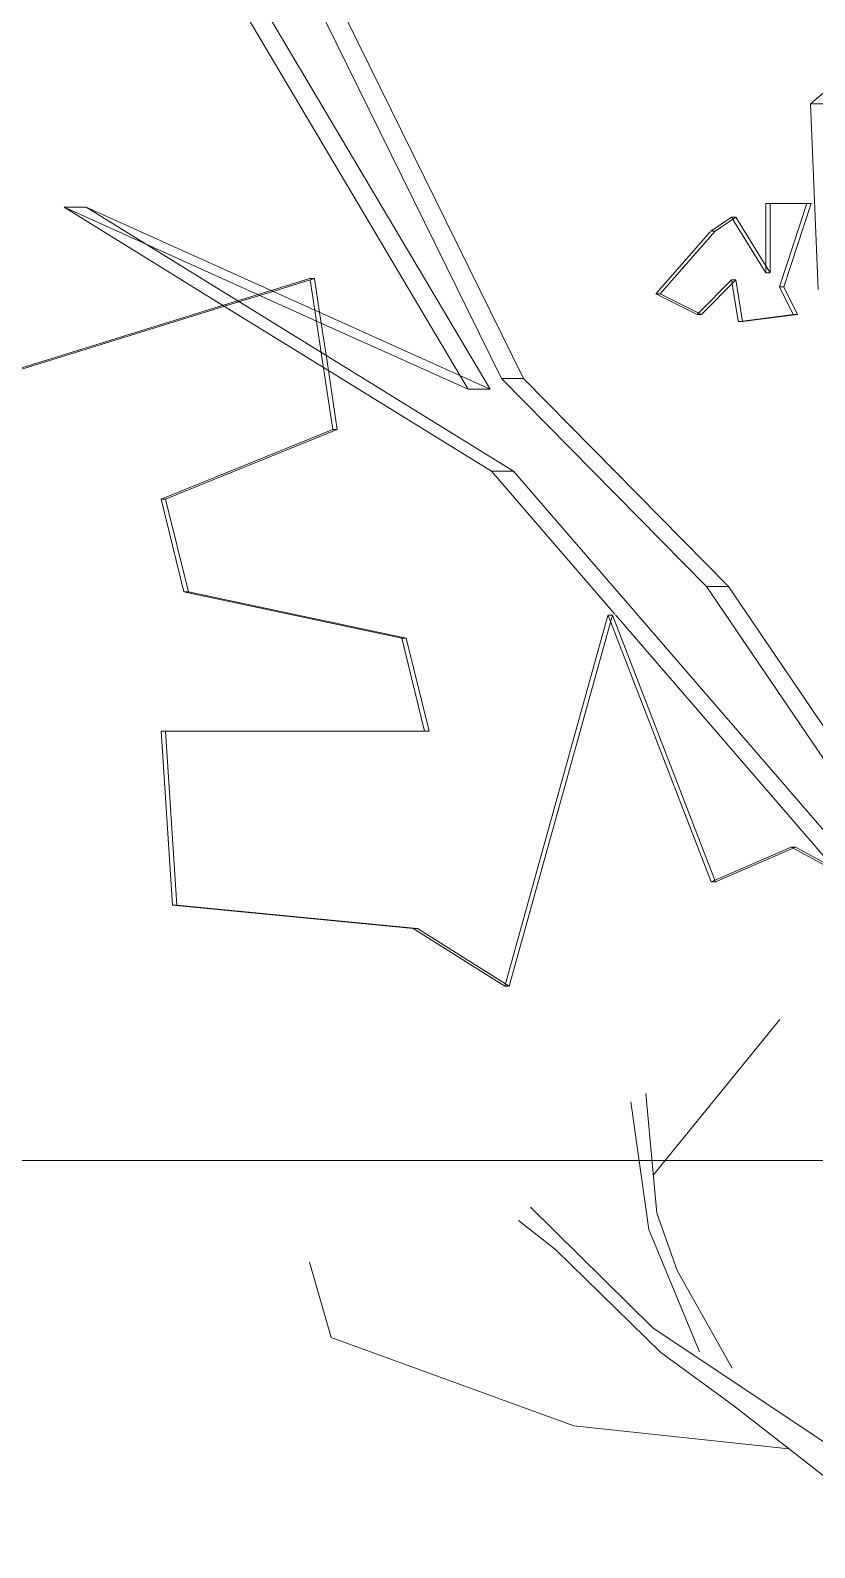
# Model space of a CAD drawing. Header units: millimetres. Extents: x -39027 to 364494, y -35256 to 94895.
# Drawn here: x 328984 to 329661, y 32295 to 33604 of the extents above; entities that cross this region are included whole.
import ezdxf

# ---------------------------------------------------------------- set-up
doc = ezdxf.new("R2010")
doc.units = ezdxf.units.MM
doc.header["$LTSCALE"] = 25
doc.layers.add('A-WALL', color=2, linetype='Continuous', lineweight=5)
doc.layers.add('L-PLNT', color=71, linetype='Continuous', lineweight=5)

# ---------------------------------------------------------------- blocks, each defined once
blk = doc.blocks.new('PLANTING_Coloured tree scaleable - 6 Meters-971505-RAMP SECTION')
at = {"layer": 'L-PLNT'}
for p, q in [((11808.1, 57109.6), (12022.6, 56674.6)), ((12041.6, 56674.6), (11827.1, 57109.6)), ((11986.8, 56677.1), (11739.2, 57094.7)), ((11758.2, 57094.7), (12012.7, 56665.5)), ((12335.8, 56951), (12289.5, 56911.6)), ((12289.5, 56911.6), (12296, 56751.4)), ((12289.5, 56911.6), (12312.9, 56911.6)), ((11783.3, 56736.9), (11644.8, 56822.4)), ((11644.8, 56822.4), (11813.9, 56746.3)), ((11656.2, 56822.4), (11644.8, 56822.4)), ((11663.8, 56822.4), (11656.2, 56822.4)), ((12012.7, 56665.5), (11663.8, 56822.4)), ((11663.8, 56822.4), (12032.8, 56594.7)), ((12286.2, 56825.7), (12250.7, 56825.7)), ((12250.7, 56825.7), (12250.7, 56765.8)), ((12254.5, 56825.7), (12250.7, 56825.7)), ((12254.5, 56765.8), (12254.5, 56825.7)), ((12254.5, 56825.7), (12290, 56825.7)), ((12262.5, 56753.8), (12286.2, 56825.7)), ((12290, 56825.7), (12266.3, 56753.8)), ((12290, 56825.7), (12286.2, 56825.7)), ((12221.1, 56813.8), (12203.3, 56801.8)), ((12207.1, 56801.8), (12224.9, 56813.8)), ((12222.2, 56811.9), (12221.1, 56813.8)), ((12224.9, 56813.8), (12221.1, 56813.8)), ((12250.7, 56765.8), (12222.2, 56811.9)), ((12224.9, 56813.8), (12254.5, 56765.8)), ((12202.8, 56801.3), (12156, 56748)), ((12159.7, 56747.8), (12207.1, 56801.8)), ((12207.1, 56801.8), (12203.3, 56801.8)), ((12254.5, 56765.8), (12250.7, 56765.8)), ((11823.6, 56750.5), (11787.1, 56739.3)), ((11857.2, 56760.9), (11823.6, 56750.5)), ((11825.1, 56749.8), (11861, 56760.9)), ((11861, 56760.9), (11857.2, 56760.9)), ((11861.4, 56733.5), (11857.4, 56759.8)), ((11861, 56760.9), (11865.5, 56731.7)), ((12192.7, 56731.1), (12221.1, 56759.8)), ((12224.9, 56759.8), (12195.2, 56729.8)), ((12221.1, 56759.8), (12226.9, 56724.5)), ((12224.9, 56759.8), (12221.1, 56759.8)), ((12230.8, 56723.8), (12224.9, 56759.8)), ((12274.4, 56729.8), (12262.5, 56753.8)), ((12266.3, 56753.8), (12262.5, 56753.8)), ((12266.3, 56753.8), (12278.2, 56729.8)), ((11787.1, 56739.3), (11501.1, 56650.8)), ((11504.9, 56650.8), (11790.9, 56739.3)), ((11790.9, 56739.3), (11825.1, 56749.8)), ((11813.9, 56746.3), (11862.8, 56724.3)), ((12155.9, 56747.8), (12191.4, 56729.8)), ((12159.7, 56747.8), (12155.9, 56747.8)), ((12195.2, 56729.8), (12159.7, 56747.8)), ((11868.9, 56684.1), (11783.3, 56736.9)), ((11868.1, 56689.3), (11861.4, 56733.5)), ((11865.5, 56731.7), (11871.9, 56689.3)), ((12191.4, 56729.8), (12192.7, 56731.1)), ((12191.4, 56729.8), (12195.2, 56729.8)), ((12230.7, 56724.3), (12274.4, 56729.8)), ((12278.2, 56729.8), (12230.8, 56723.8)), ((12278.2, 56729.8), (12274.4, 56729.8)), ((11862.8, 56724.3), (11993.7, 56665.5)), ((12227, 56723.8), (12230.7, 56724.3)), ((12230.8, 56723.8), (12227, 56723.8)), ((11877, 56630.8), (11868.1, 56689.3)), ((11871.9, 56689.3), (11880.8, 56630.8)), ((12013.8, 56594.7), (11868.9, 56684.1)), ((11993.7, 56665.5), (11986.8, 56677.1)), ((12022.6, 56674.6), (12199.6, 56495.2)), ((12034, 56674.6), (12022.6, 56674.6)), ((12041.6, 56674.6), (12034, 56674.6)), ((12218.6, 56495.2), (12041.6, 56674.6)), ((12005.1, 56665.5), (11993.7, 56665.5)), ((12012.7, 56665.5), (12005.1, 56665.5)), ((11728.6, 56570.7), (11877, 56630.8)), ((11880.8, 56630.8), (11732.4, 56570.7)), ((11880.8, 56630.8), (11877, 56630.8)), ((12118.7, 56473.5), (12013.8, 56594.7)), ((12025.2, 56594.7), (12013.8, 56594.7)), ((12032.8, 56594.7), (12025.2, 56594.7)), ((12032.8, 56594.7), (12339.2, 56240.4)), ((11748.4, 56490.6), (11728.6, 56570.7)), ((11732.4, 56570.7), (11728.6, 56570.7)), ((11732.4, 56570.7), (11752.2, 56490.6)), ((11936.4, 56450.6), (11748.4, 56490.6)), ((11752.2, 56490.6), (11748.4, 56490.6)), ((11752.2, 56490.6), (11940.2, 56450.6)), ((12199.6, 56495.2), (12397.8, 56203.5)), ((12211, 56495.2), (12199.6, 56495.2)), ((12218.6, 56495.2), (12211, 56495.2)), ((12416.8, 56203.5), (12218.6, 56495.2)), ((12114.3, 56470.2), (12025.4, 56150.3)), ((12029.2, 56150.3), (12118.3, 56470.6)), ((12118.3, 56470.6), (12114.5, 56470.6)), ((12116.7, 56464.9), (12114.6, 56470.2)), ((12203.5, 56240.4), (12116.7, 56464.9)), ((12118.3, 56470.6), (12207.3, 56240.4)), ((12120.4, 56471.5), (12119, 56473.1)), ((12313.4, 56248.2), (12120.9, 56470.9)), ((11956.2, 56370.5), (11936.4, 56450.6)), ((11940.2, 56450.6), (11936.4, 56450.6)), ((11940.2, 56450.6), (11960, 56370.5)), ((11738.5, 56220.4), (11728.6, 56370.5)), ((11728.6, 56370.5), (11956.2, 56370.5)), ((11732.4, 56370.5), (11728.6, 56370.5)), ((11960, 56370.5), (11732.4, 56370.5)), ((11732.4, 56370.5), (11742.3, 56220.4)), ((11960, 56370.5), (11956.2, 56370.5)), ((12272.7, 56270.4), (12203.5, 56240.4)), ((12207.3, 56240.4), (12276.5, 56270.4)), ((12274.4, 56269.5), (12272.7, 56270.4)), ((12276.5, 56270.4), (12272.7, 56270.4)), ((12327.8, 56240.4), (12274.4, 56269.5)), ((12276.5, 56270.4), (12331.6, 56240.4)), ((12207.3, 56240.4), (12203.5, 56240.4)), ((11946.3, 56200.3), (11738.5, 56220.4)), ((11742.3, 56220.4), (11738.5, 56220.4)), ((11742.3, 56220.4), (11950.1, 56200.3)), ((12025.4, 56150.3), (11946.3, 56200.3)), ((11950.1, 56200.3), (11946.3, 56200.3)), ((11950.1, 56200.3), (12029.2, 56150.3)), ((12029.2, 56150.3), (12025.4, 56150.3)), ((12153.7, 55987.6), (12262.9, 56121.6)), ((12156.8, 55954.6), (12147.3, 56057.7)), ((12149.8, 55940.5), (12134.3, 56050.6)), ((12153.3, 55855.6), (12047.6, 55959.7)), ((12174.3, 55905.1), (12156.8, 55954.6)), ((12069.4, 55922.8), (12037.4, 55948.1)), ((12193.7, 55835), (12149.8, 55940.5)), ((12160.3, 55834.4), (12069.4, 55922.8)), ((11875.4, 55847.3), (11856.9, 55912.4)), ((12221.7, 55820.7), (12174.3, 55905.1)), ((12084.9, 55771.1), (11875.4, 55847.3)), ((12402.8, 55688.9), (12153.3, 55855.6)), ((12223.2, 55788.4), (12160.3, 55834.4)), ((12403.5, 55647.9), (12223.2, 55788.4)), ((12270.7, 55751.3), (12084.9, 55771.1))]:
    blk.add_line(p, q, dxfattribs=at)

msp = doc.modelspace()

# ---------------------------------------------------------------- linework, layer by layer
at = {"layer": 'A-WALL'}
msp.add_line((329830.4, 32628.7), (321210.4, 32628.7), dxfattribs=at)

# ---------------------------------------------------------------- block references
at = {"layer": 'L-PLNT'}
msp.add_blockref('PLANTING_Coloured tree scaleable - 6 Meters-971505-RAMP SECTION', (317368.4, -23371.3), dxfattribs=at)

doc.saveas('drawing.dxf')
